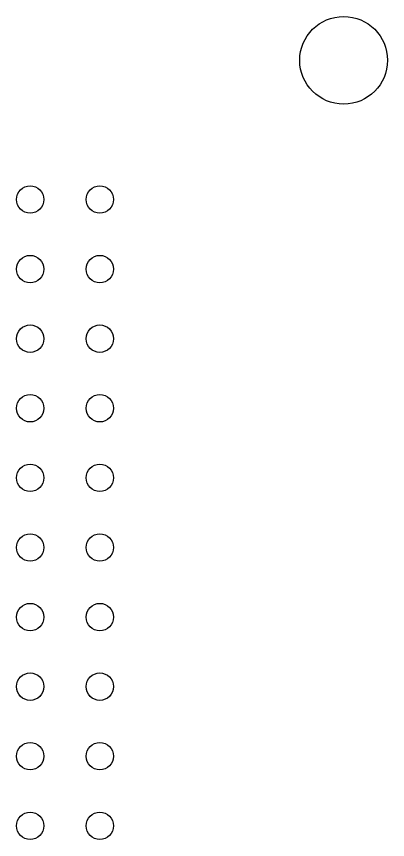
# Model space of a CAD drawing. Extents: x 127.8 to 175.4, y -127 to -66.7.
# Drawn here: x 161.9 to 175.43, y -96.73 to -66.69 of the extents above; entities that cross this region are included whole.
import ezdxf

# ---------------------------------------------------------------- set-up
doc = ezdxf.new("R2010")
doc.units = 0
doc.layers.add('BLACK', color=7, linetype='CONTINUOUS')

msp = doc.modelspace()

# ---------------------------------------------------------------- linework, layer by layer
at = {"layer": 'BLACK'}
for centre, radius in [((173.829, -68.291), 1.6), ((162.399, -73.371), 0.5), ((164.939, -73.371), 0.5), ((162.399, -75.911), 0.5), ((164.939, -75.911), 0.5), ((162.399, -78.451), 0.5), ((164.939, -78.451), 0.5), ((162.399, -80.991), 0.5), ((164.939, -80.991), 0.5), ((162.399, -83.531), 0.5), ((164.939, -83.531), 0.5), ((162.399, -86.071), 0.5), ((164.939, -86.071), 0.5), ((162.399, -88.611), 0.5), ((164.939, -88.611), 0.5), ((162.399, -91.151), 0.5), ((164.939, -91.151), 0.5), ((162.399, -93.691), 0.5), ((164.939, -93.691), 0.5), ((162.399, -96.231), 0.5), ((164.939, -96.231), 0.5)]:
    msp.add_circle(centre, radius, dxfattribs=at)

doc.saveas('drawing.dxf')
